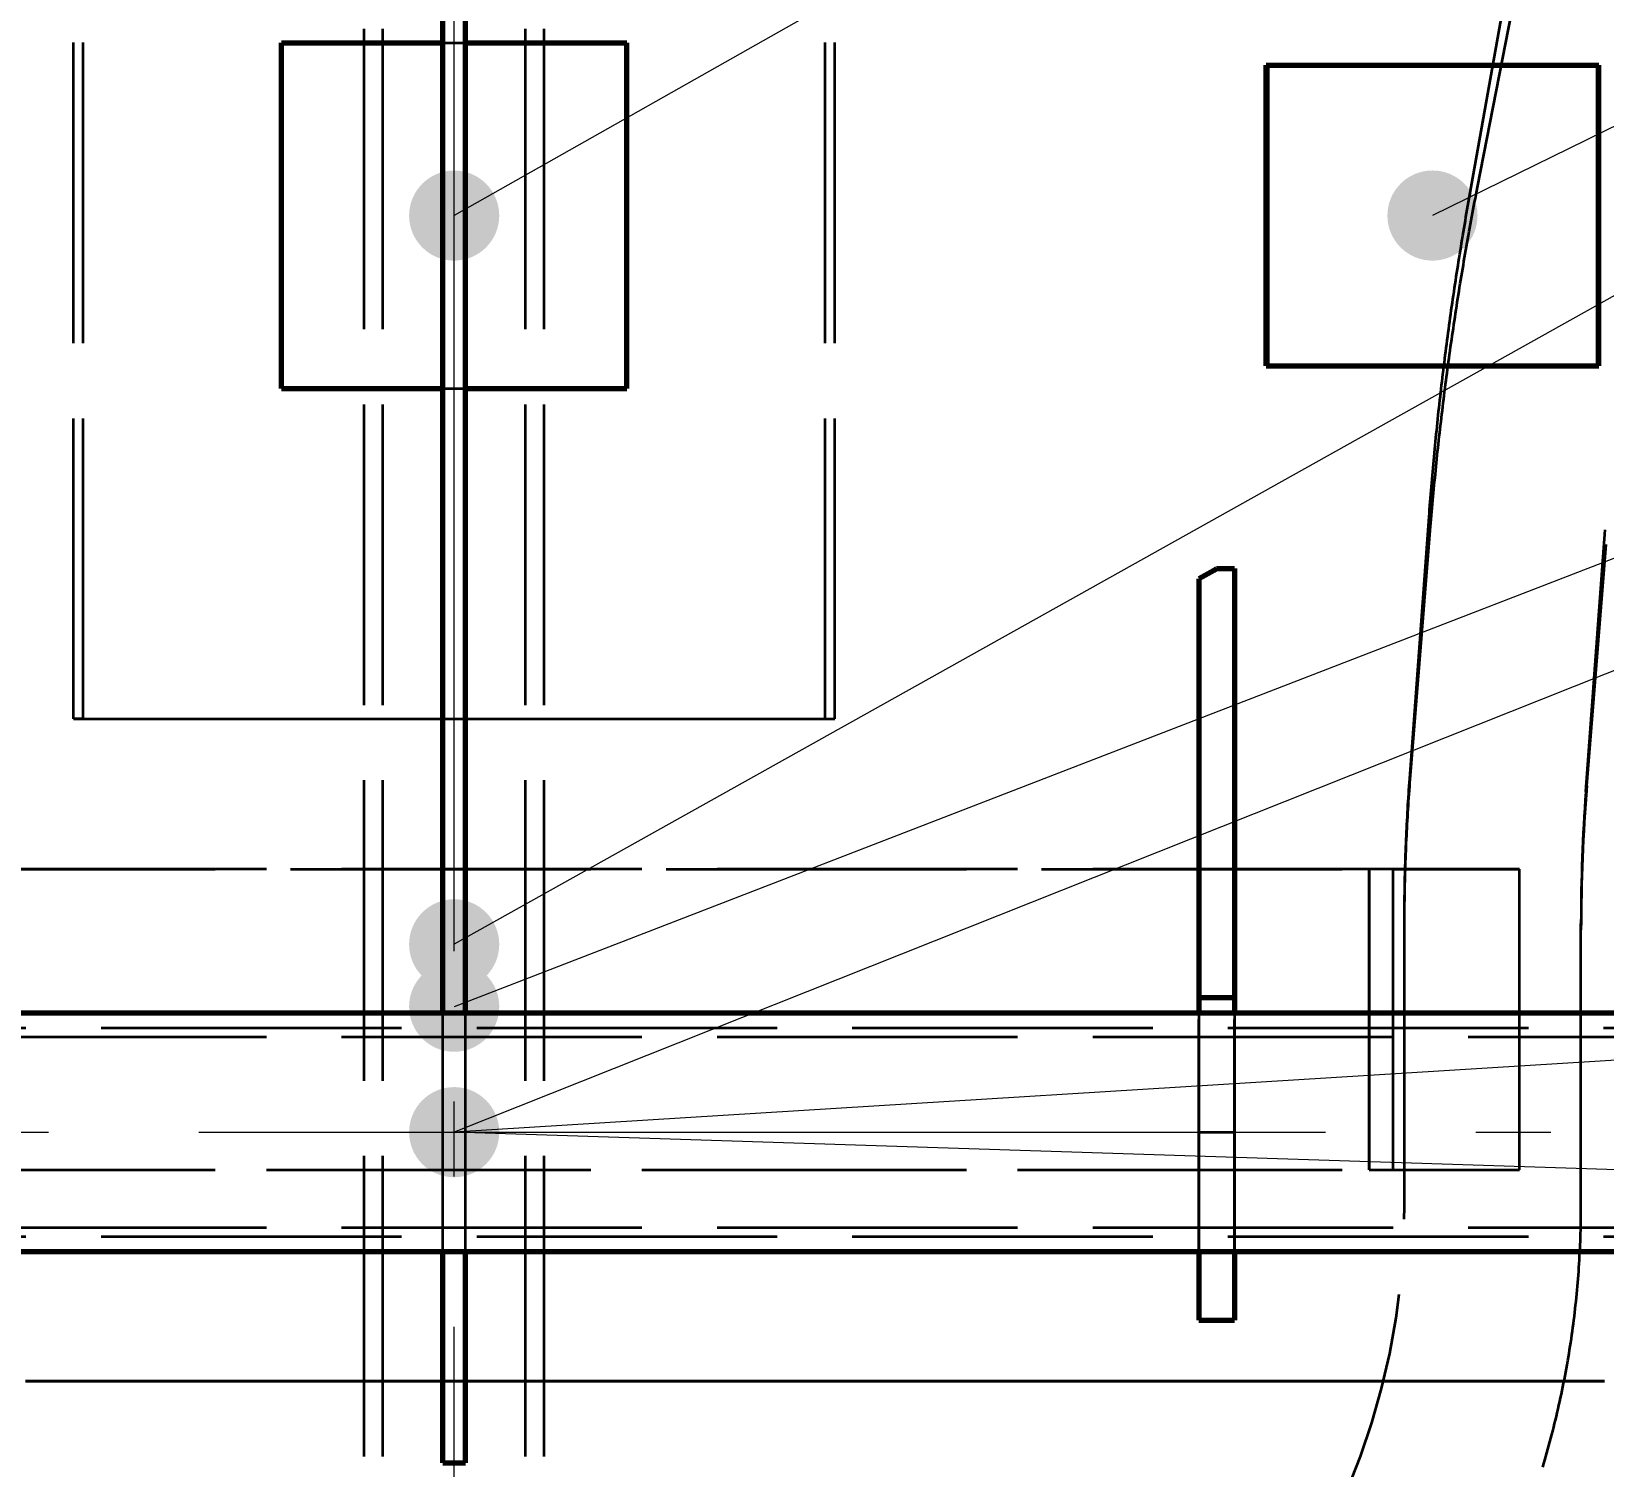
# Model space of a CAD drawing. Header units: millimetres. Extents: x 0 to 2382, y 0 to 420.
# Drawn here: x 153.87 to 174.8, y 229.55 to 248.65 of the extents above; entities that cross this region are included whole.
import ezdxf

# ---------------------------------------------------------------- set-up
doc = ezdxf.new("R2010")
doc.units = ezdxf.units.MM
doc.linetypes.add('IRAM-E-TRAZOS', pattern=[5, 4, -1])
doc.linetypes.add('IRAM-F-TRAZO-PUNTO', pattern=[20, 15, -2, 1, -2])
for name, color, linetype, lineweight in [('01-VISIBLE', 7, 'CONTINUOUS', 70), ('02-OCULTA', 4, 'IRAM-E-TRAZOS', 35), ('03-EJE', 1, 'IRAM-F-TRAZO-PUNTO', 18), ('04-COTA', 3, 'CONTINUOUS', 18), ('08-FINA', 5, 'CONTINUOUS', 18)]:
    doc.layers.add(name, color=color, linetype=linetype, lineweight=lineweight)
doc.styles.add('ISO3098', font='isocpeur.ttf')
doc.dimstyles.new('FLAMA-IRAM', dxfattribs={"dimtxt": 3.5, "dimasz": 3.5, "dimexe": 2, "dimexo": 1.5, "dimgap": 1, "dimtad": 1, "dimdec": 1, "dimtxsty": 'ISO3098', "dimblk": 'IRAM_FLECHA', "dimblk1": 'IRAM_FLECHA', "dimblk2": 'IRAM_FLECHA', "dimcen": 2.5, "dimclrd": 256, "dimclre": 256, "dimclrt": 256, "dimazin": 3, "dimtfac": 1, "dimtmove": 0, "dimatfit": 3, "dimlwd": 18, "dimlwe": 18})

# ---------------------------------------------------------------- blocks, each defined once
blk = doc.blocks.new('IRAM_FLECHA')
blk.add_solid([(0, 0), (-1, 0.125), (-1, -0.125)])

msp = doc.modelspace()

# ---------------------------------------------------------------- hatches: boundary and pattern name
at = {"layer": '08-FINA'}
h = msp.add_hatch(color=7, dxfattribs=at)
h.dxf.hatch_style = 1
edge = h.paths.add_edge_path()
edge.add_arc((159.5, 246.199), 0.6, 0, 360)
h = msp.add_hatch(color=7, dxfattribs=at)
h.dxf.hatch_style = 1
edge = h.paths.add_edge_path()
edge.add_arc((172.523, 246.199), 0.6, 0, 360)
h = msp.add_hatch(color=7, dxfattribs=at)
h.dxf.hatch_style = 1
edge = h.paths.add_edge_path()
edge.add_arc((159.5, 236.5), 0.6, 0, 360)
h = msp.add_hatch(color=7, dxfattribs=at)
h.dxf.hatch_style = 1
edge = h.paths.add_edge_path()
edge.add_arc((159.5, 235.67), 0.6, 0, 360)
h = msp.add_hatch(color=7, dxfattribs=at)
h.dxf.hatch_style = 1
edge = h.paths.add_edge_path()
edge.add_arc((159.5, 234), 0.6, 0, 360)
h = msp.add_hatch(color=7, dxfattribs=at)
h.dxf.hatch_style = 1
edge = h.paths.add_edge_path()
edge.add_arc((159.5, 234), 0.6, 0, 360)
h = msp.add_hatch(color=7, dxfattribs=at)
h.dxf.hatch_style = 1
edge = h.paths.add_edge_path()
edge.add_arc((159.5, 234), 0.6, 0, 360)

# ---------------------------------------------------------------- linework, layer by layer
at = {"layer": '01-VISIBLE'}
for p, q in [((159.35, 235.587), (159.35, 297.4)), ((159.65, 235.587), (159.65, 297.4)), ((157.202, 243.899), (157.202, 248.499)), ((161.798, 243.899), (161.798, 248.499)), ((170.307, 248.199), (170.324, 248.199)), ((170.307, 244.199), (170.307, 248.199)), ((170.324, 244.199), (170.324, 248.199)), ((174.739, 244.199), (174.739, 248.199)), ((170.307, 244.199), (170.324, 244.199)), ((169.413, 241.364), (169.413, 235.794)), ((169.65, 241.5), (169.888, 241.5)), ((169.888, 241.5), (169.888, 235.794)), ((169.413, 235.794), (169.413, 235.587)), ((169.413, 235.794), (169.888, 235.794)), ((169.888, 235.794), (169.888, 235.587)), ((139.8, 235.587), (179.2, 235.587)), ((139.8, 232.412), (179.2, 232.412)), ((159.35, 229.6), (159.35, 232.412)), ((159.65, 229.6), (159.65, 232.412)), ((169.413, 232.412), (169.413, 231.5)), ((169.888, 232.412), (169.888, 231.5)), ((169.413, 231.5), (169.888, 231.5)), ((159.35, 229.6), (159.65, 229.6))]:
    msp.add_line(p, q, dxfattribs=at)
for points in [[(157.202, 248.499), (157.253, 248.499), (157.304, 248.499), (157.355, 248.499), (157.406, 248.499), (157.458, 248.499), (157.509, 248.499), (157.56, 248.499), (157.611, 248.499), (157.662, 248.499), (157.713, 248.499), (157.764, 248.499), (157.816, 248.499), (157.867, 248.499), (157.918, 248.499), (157.969, 248.499), (158.02, 248.499), (158.071, 248.499), (158.122, 248.499), (158.174, 248.499), (158.225, 248.499), (158.276, 248.499), (158.327, 248.499), (158.378, 248.499), (158.429, 248.499), (158.48, 248.499), (158.532, 248.499), (158.583, 248.499), (158.634, 248.499), (158.685, 248.499), (158.736, 248.499), (158.787, 248.499), (158.839, 248.499), (158.89, 248.499), (158.941, 248.499), (158.992, 248.499), (159.043, 248.499), (159.094, 248.499), (159.145, 248.499), (159.197, 248.499), (159.248, 248.499), (159.299, 248.499), (159.35, 248.499)], [(159.65, 248.499), (159.701, 248.499), (159.752, 248.499), (159.803, 248.499), (159.855, 248.499), (159.906, 248.499), (159.957, 248.499), (160.008, 248.499), (160.059, 248.499), (160.11, 248.499), (160.161, 248.499), (160.213, 248.499), (160.264, 248.499), (160.315, 248.499), (160.366, 248.499), (160.417, 248.499), (160.468, 248.499), (160.52, 248.499), (160.571, 248.499), (160.622, 248.499), (160.673, 248.499), (160.724, 248.499), (160.775, 248.499), (160.826, 248.499), (160.878, 248.499), (160.929, 248.499), (160.98, 248.499), (161.031, 248.499), (161.082, 248.499), (161.133, 248.499), (161.184, 248.499), (161.236, 248.499), (161.287, 248.499), (161.338, 248.499), (161.389, 248.499), (161.44, 248.499), (161.491, 248.499), (161.542, 248.499), (161.594, 248.499), (161.645, 248.499), (161.696, 248.499), (161.747, 248.499), (161.798, 248.499)], [(170.324, 248.199), (170.374, 248.199), (170.424, 248.199), (170.474, 248.199), (170.525, 248.199), (170.575, 248.199), (170.625, 248.199), (170.675, 248.199), (170.725, 248.199), (170.775, 248.199), (170.826, 248.199), (170.876, 248.199), (170.926, 248.199), (170.976, 248.199), (171.026, 248.199), (171.076, 248.199), (171.127, 248.199), (171.177, 248.199), (171.227, 248.199), (171.277, 248.199), (171.327, 248.199), (171.377, 248.199), (171.428, 248.199), (171.478, 248.199), (171.528, 248.199), (171.578, 248.199), (171.628, 248.199), (171.678, 248.199), (171.729, 248.199), (171.779, 248.199), (171.829, 248.199), (171.879, 248.199), (171.929, 248.199), (171.979, 248.199), (172.03, 248.199), (172.08, 248.199), (172.13, 248.199), (172.18, 248.199), (172.23, 248.199), (172.28, 248.199), (172.331, 248.199), (172.381, 248.199), (172.431, 248.199), (172.481, 248.199), (172.531, 248.199), (172.582, 248.199), (172.632, 248.199), (172.682, 248.199), (172.732, 248.199), (172.782, 248.199), (172.832, 248.199), (172.883, 248.199), (172.933, 248.199), (172.983, 248.199), (173.033, 248.199), (173.083, 248.199), (173.133, 248.199), (173.184, 248.199), (173.234, 248.199), (173.284, 248.199), (173.334, 248.199), (173.384, 248.199), (173.434, 248.199), (173.485, 248.199), (173.535, 248.199), (173.585, 248.199), (173.635, 248.199), (173.685, 248.199), (173.735, 248.199), (173.786, 248.199), (173.836, 248.199), (173.886, 248.199), (173.936, 248.199), (173.986, 248.199), (174.036, 248.199), (174.087, 248.199), (174.137, 248.199), (174.187, 248.199), (174.237, 248.199), (174.287, 248.199), (174.337, 248.199), (174.388, 248.199), (174.438, 248.199), (174.488, 248.199), (174.538, 248.199), (174.588, 248.199), (174.639, 248.199), (174.689, 248.199), (174.739, 248.199)], [(170.324, 244.199), (170.374, 244.199), (170.424, 244.199), (170.474, 244.199), (170.525, 244.199), (170.575, 244.199), (170.625, 244.199), (170.675, 244.199), (170.725, 244.199), (170.775, 244.199), (170.826, 244.199), (170.876, 244.199), (170.926, 244.199), (170.976, 244.199), (171.026, 244.199), (171.076, 244.199), (171.127, 244.199), (171.177, 244.199), (171.227, 244.199), (171.277, 244.199), (171.327, 244.199), (171.377, 244.199), (171.428, 244.199), (171.478, 244.199), (171.528, 244.199), (171.578, 244.199), (171.628, 244.199), (171.678, 244.199), (171.729, 244.199), (171.779, 244.199), (171.829, 244.199), (171.879, 244.199), (171.929, 244.199), (171.979, 244.199), (172.03, 244.199), (172.08, 244.199), (172.13, 244.199), (172.18, 244.199), (172.23, 244.199), (172.28, 244.199), (172.331, 244.199), (172.381, 244.199), (172.431, 244.199), (172.481, 244.199), (172.531, 244.199), (172.582, 244.199), (172.632, 244.199), (172.682, 244.199), (172.732, 244.199), (172.782, 244.199), (172.832, 244.199), (172.883, 244.199), (172.933, 244.199), (172.983, 244.199), (173.033, 244.199), (173.083, 244.199), (173.133, 244.199), (173.184, 244.199), (173.234, 244.199), (173.284, 244.199), (173.334, 244.199), (173.384, 244.199), (173.434, 244.199), (173.485, 244.199), (173.535, 244.199), (173.585, 244.199), (173.635, 244.199), (173.685, 244.199), (173.735, 244.199), (173.786, 244.199), (173.836, 244.199), (173.886, 244.199), (173.936, 244.199), (173.986, 244.199), (174.036, 244.199), (174.087, 244.199), (174.137, 244.199), (174.187, 244.199), (174.237, 244.199), (174.287, 244.199), (174.337, 244.199), (174.388, 244.199), (174.438, 244.199), (174.488, 244.199), (174.538, 244.199), (174.588, 244.199), (174.639, 244.199), (174.689, 244.199), (174.739, 244.199)], [(157.202, 243.899), (157.253, 243.899), (157.304, 243.899), (157.355, 243.899), (157.406, 243.899), (157.458, 243.899), (157.509, 243.899), (157.56, 243.899), (157.611, 243.899), (157.662, 243.899), (157.713, 243.899), (157.764, 243.899), (157.816, 243.899), (157.867, 243.899), (157.918, 243.899), (157.969, 243.899), (158.02, 243.899), (158.071, 243.899), (158.122, 243.899), (158.174, 243.899), (158.225, 243.899), (158.276, 243.899), (158.327, 243.899), (158.378, 243.899), (158.429, 243.899), (158.48, 243.899), (158.532, 243.899), (158.583, 243.899), (158.634, 243.899), (158.685, 243.899), (158.736, 243.899), (158.787, 243.899), (158.839, 243.899), (158.89, 243.899), (158.941, 243.899), (158.992, 243.899), (159.043, 243.899), (159.094, 243.899), (159.145, 243.899), (159.197, 243.899), (159.248, 243.899), (159.299, 243.899), (159.35, 243.899)], [(159.65, 243.899), (159.701, 243.899), (159.752, 243.899), (159.803, 243.899), (159.855, 243.899), (159.906, 243.899), (159.957, 243.899), (160.008, 243.899), (160.059, 243.899), (160.11, 243.899), (160.161, 243.899), (160.213, 243.899), (160.264, 243.899), (160.315, 243.899), (160.366, 243.899), (160.417, 243.899), (160.468, 243.899), (160.52, 243.899), (160.571, 243.899), (160.622, 243.899), (160.673, 243.899), (160.724, 243.899), (160.775, 243.899), (160.826, 243.899), (160.878, 243.899), (160.929, 243.899), (160.98, 243.899), (161.031, 243.899), (161.082, 243.899), (161.133, 243.899), (161.184, 243.899), (161.236, 243.899), (161.287, 243.899), (161.338, 243.899), (161.389, 243.899), (161.44, 243.899), (161.491, 243.899), (161.542, 243.899), (161.594, 243.899), (161.645, 243.899), (161.696, 243.899), (161.747, 243.899), (161.798, 243.899)], [(169.65, 241.5), (169.611, 241.477), (169.571, 241.454), (169.531, 241.432), (169.492, 241.409), (169.452, 241.387), (169.413, 241.364)]]:
    msp.add_lwpolyline(points, dxfattribs=at)
at = {"layer": '02-OCULTA'}
for p, q in [((158.3, 219.685), (158.3, 312.118)), ((158.55, 219.685), (158.55, 312.118)), ((160.45, 219.685), (160.45, 312.118)), ((160.7, 219.685), (160.7, 312.118)), ((159.35, 229.6), (159.35, 297.4)), ((159.65, 229.6), (159.65, 297.4)), ((154.434, 239.5), (154.434, 259.5)), ((154.56, 239.5), (154.56, 259.5)), ((164.44, 239.5), (164.44, 259.5)), ((164.566, 239.5), (164.566, 259.5)), ((173.004, 246.378), (174.581, 255.234)), ((173.122, 246.576), (174.779, 255.074)), ((157.205, 248.499), (157.202, 248.499)), ((157.205, 243.899), (157.205, 248.499)), ((161.795, 248.499), (161.798, 248.499)), ((161.795, 243.899), (161.795, 248.499)), ((174.715, 248.199), (174.739, 248.199)), ((174.715, 244.199), (174.715, 248.199)), ((174.715, 244.199), (174.739, 244.199)), ((157.205, 243.899), (157.202, 243.899)), ((161.795, 243.899), (161.798, 243.899)), ((172.221, 238.705), (172.478, 242.188)), ((172.235, 238.8), (172.494, 242.009)), ((174.565, 238.532), (174.821, 242.015)), ((174.577, 238.61), (174.837, 241.82)), ((169.413, 231.5), (169.413, 241.364)), ((169.888, 231.5), (169.888, 241.5)), ((154.56, 239.5), (154.434, 239.5)), ((164.44, 239.5), (164.566, 239.5)), ((172, 237.5), (147, 237.5)), ((147.32, 237.5), (171.68, 237.5)), ((173.68, 237.5), (171.68, 237.5)), ((171.68, 237.5), (171.68, 233.5)), ((171.68, 233.5), (171.68, 237.5)), ((172, 237.5), (173.68, 237.5)), ((172, 233.5), (172, 237.5)), ((172, 233.5), (172, 237.5)), ((173.68, 233.5), (173.68, 237.5)), ((173.68, 233.5), (173.68, 237.5)), ((172.15, 233), (172.15, 236.779)), ((174.5, 233), (174.5, 236.779)), ((172.15, 233), (172.15, 236.692)), ((174.5, 233), (174.5, 236.692)), ((159.35, 232.412), (159.35, 235.587)), ((159.65, 232.412), (159.65, 235.587)), ((169.413, 235.587), (169.413, 234)), ((169.888, 235.587), (169.888, 234)), ((133, 235.27), (186, 235.27)), ((139.8, 235.387), (179.2, 235.387)), ((169.413, 234), (169.413, 232.412)), ((169.413, 234), (169.888, 234)), ((169.888, 234), (169.888, 232.412)), ((147, 233.5), (172, 233.5)), ((147.32, 233.5), (171.68, 233.5)), ((171.68, 233.5), (173.68, 233.5)), ((172, 233.5), (173.68, 233.5)), ((133, 232.73), (186, 232.73)), ((139.8, 232.612), (179.2, 232.612)), ((159.35, 229.6), (159.65, 229.6))]:
    msp.add_line(p, q, dxfattribs=at)
for points in [[(157.205, 248.499), (157.256, 248.499), (157.306, 248.499), (157.357, 248.499), (157.407, 248.499), (157.457, 248.499), (157.508, 248.499), (157.558, 248.499), (157.609, 248.499), (157.659, 248.499), (157.71, 248.499), (157.76, 248.499), (157.811, 248.499), (157.861, 248.499), (157.911, 248.499), (157.962, 248.499), (158.012, 248.499), (158.063, 248.499), (158.113, 248.499), (158.164, 248.499), (158.214, 248.499), (158.264, 248.499), (158.315, 248.499), (158.365, 248.499), (158.416, 248.499), (158.466, 248.499), (158.517, 248.499), (158.567, 248.499), (158.617, 248.499), (158.668, 248.499), (158.718, 248.499), (158.769, 248.499), (158.819, 248.499), (158.87, 248.499), (158.92, 248.499), (158.97, 248.499), (159.021, 248.499), (159.071, 248.499), (159.122, 248.499), (159.172, 248.499), (159.223, 248.499), (159.273, 248.499), (159.323, 248.499), (159.374, 248.499), (159.424, 248.499), (159.475, 248.499), (159.525, 248.499), (159.576, 248.499), (159.626, 248.499), (159.677, 248.499), (159.727, 248.499), (159.777, 248.499), (159.828, 248.499), (159.878, 248.499), (159.929, 248.499), (159.979, 248.499), (160.03, 248.499), (160.08, 248.499), (160.13, 248.499), (160.181, 248.499), (160.231, 248.499), (160.282, 248.499), (160.332, 248.499), (160.383, 248.499), (160.433, 248.499), (160.483, 248.499), (160.534, 248.499), (160.584, 248.499), (160.635, 248.499), (160.685, 248.499), (160.736, 248.499), (160.786, 248.499), (160.836, 248.499), (160.887, 248.499), (160.937, 248.499), (160.988, 248.499), (161.038, 248.499), (161.089, 248.499), (161.139, 248.499), (161.189, 248.499), (161.24, 248.499), (161.29, 248.499), (161.341, 248.499), (161.391, 248.499), (161.442, 248.499), (161.492, 248.499), (161.543, 248.499), (161.593, 248.499), (161.643, 248.499), (161.694, 248.499), (161.744, 248.499), (161.795, 248.499)], [(159.35, 248.499), (159.4, 248.499), (159.45, 248.499), (159.5, 248.499), (159.55, 248.499), (159.6, 248.499), (159.65, 248.499)], [(170.307, 248.199), (170.357, 248.199), (170.407, 248.199), (170.457, 248.199), (170.508, 248.199), (170.558, 248.199), (170.608, 248.199), (170.658, 248.199), (170.708, 248.199), (170.758, 248.199), (170.808, 248.199), (170.858, 248.199), (170.908, 248.199), (170.958, 248.199), (171.009, 248.199), (171.059, 248.199), (171.109, 248.199), (171.159, 248.199), (171.209, 248.199), (171.259, 248.199), (171.309, 248.199), (171.359, 248.199), (171.409, 248.199), (171.459, 248.199), (171.509, 248.199), (171.56, 248.199), (171.61, 248.199), (171.66, 248.199), (171.71, 248.199), (171.76, 248.199), (171.81, 248.199), (171.86, 248.199), (171.91, 248.199), (171.96, 248.199), (172.01, 248.199), (172.06, 248.199), (172.111, 248.199), (172.161, 248.199), (172.211, 248.199), (172.261, 248.199), (172.311, 248.199), (172.361, 248.199), (172.411, 248.199), (172.461, 248.199), (172.511, 248.199), (172.561, 248.199), (172.612, 248.199), (172.662, 248.199), (172.712, 248.199), (172.762, 248.199), (172.812, 248.199), (172.862, 248.199), (172.912, 248.199), (172.962, 248.199), (173.012, 248.199), (173.062, 248.199), (173.112, 248.199), (173.163, 248.199), (173.213, 248.199), (173.263, 248.199), (173.313, 248.199), (173.363, 248.199), (173.413, 248.199), (173.463, 248.199), (173.513, 248.199), (173.563, 248.199), (173.613, 248.199), (173.663, 248.199), (173.714, 248.199), (173.764, 248.199), (173.814, 248.199), (173.864, 248.199), (173.914, 248.199), (173.964, 248.199), (174.014, 248.199), (174.064, 248.199), (174.114, 248.199), (174.164, 248.199), (174.215, 248.199), (174.265, 248.199), (174.315, 248.199), (174.365, 248.199), (174.415, 248.199), (174.465, 248.199), (174.515, 248.199), (174.565, 248.199), (174.615, 248.199), (174.665, 248.199), (174.715, 248.199)], [(172.494, 242.009), (172.498, 242.059), (172.503, 242.109), (172.507, 242.159), (172.511, 242.209), (172.515, 242.259), (172.52, 242.309), (172.524, 242.359), (172.529, 242.409), (172.533, 242.459), (172.538, 242.509), (172.542, 242.559), (172.547, 242.609), (172.552, 242.659), (172.557, 242.708), (172.562, 242.758), (172.567, 242.808), (172.572, 242.858), (172.577, 242.908), (172.582, 242.958), (172.587, 243.008), (172.592, 243.058), (172.598, 243.107), (172.603, 243.157), (172.609, 243.207), (172.614, 243.257), (172.62, 243.307), (172.625, 243.356), (172.631, 243.406), (172.637, 243.456), (172.643, 243.506), (172.649, 243.556), (172.655, 243.605), (172.661, 243.655), (172.667, 243.705), (172.673, 243.755), (172.679, 243.804), (172.685, 243.854), (172.692, 243.904), (172.698, 243.954), (172.704, 244.003), (172.711, 244.053), (172.717, 244.103), (172.724, 244.152), (172.731, 244.202), (172.737, 244.252), (172.744, 244.301), (172.751, 244.351), (172.758, 244.401), (172.765, 244.45), (172.772, 244.5), (172.779, 244.55), (172.786, 244.599), (172.794, 244.649), (172.801, 244.698), (172.808, 244.748), (172.816, 244.798), (172.823, 244.847), (172.831, 244.897), (172.838, 244.946), (172.846, 244.996), (172.853, 245.045), (172.861, 245.095), (172.869, 245.144), (172.877, 245.194), (172.885, 245.243), (172.893, 245.293), (172.901, 245.342), (172.909, 245.392), (172.917, 245.441), (172.925, 245.491), (172.934, 245.54), (172.942, 245.59), (172.951, 245.639), (172.959, 245.688), (172.968, 245.738), (172.976, 245.787), (172.985, 245.837), (172.994, 245.886), (173.002, 245.935), (173.011, 245.985), (173.02, 246.034), (173.029, 246.083), (173.038, 246.133), (173.047, 246.182), (173.056, 246.231), (173.066, 246.281), (173.075, 246.33), (173.084, 246.379), (173.094, 246.428), (173.103, 246.477), (173.113, 246.527), (173.122, 246.576)], [(172.478, 242.188), (172.482, 242.238), (172.485, 242.288), (172.489, 242.339), (172.493, 242.389), (172.497, 242.439), (172.501, 242.489), (172.505, 242.539), (172.509, 242.589), (172.514, 242.639), (172.518, 242.69), (172.522, 242.74), (172.527, 242.79), (172.531, 242.84), (172.536, 242.89), (172.54, 242.94), (172.545, 242.99), (172.55, 243.04), (172.554, 243.09), (172.559, 243.14), (172.564, 243.19), (172.569, 243.24), (172.574, 243.29), (172.579, 243.34), (172.584, 243.39), (172.589, 243.44), (172.595, 243.491), (172.6, 243.541), (172.605, 243.591), (172.611, 243.641), (172.616, 243.691), (172.622, 243.74), (172.628, 243.79), (172.633, 243.84), (172.639, 243.89), (172.645, 243.94), (172.651, 243.99), (172.657, 244.04), (172.663, 244.09), (172.669, 244.14), (172.675, 244.19), (172.681, 244.24), (172.687, 244.29), (172.693, 244.34), (172.7, 244.39), (172.706, 244.44), (172.713, 244.489), (172.719, 244.539), (172.726, 244.589), (172.733, 244.639), (172.739, 244.689), (172.746, 244.739), (172.753, 244.788), (172.76, 244.838), (172.767, 244.888), (172.774, 244.938), (172.781, 244.988), (172.788, 245.037), (172.795, 245.087), (172.803, 245.137), (172.81, 245.187), (172.817, 245.236), (172.825, 245.286), (172.832, 245.336), (172.84, 245.386), (172.847, 245.435), (172.855, 245.485), (172.863, 245.535), (172.871, 245.584), (172.879, 245.634), (172.887, 245.684), (172.895, 245.733), (172.903, 245.783), (172.911, 245.833), (172.919, 245.882), (172.927, 245.932), (172.935, 245.982), (172.944, 246.031), (172.952, 246.081), (172.961, 246.13), (172.969, 246.18), (172.978, 246.229), (172.987, 246.279), (172.995, 246.328), (173.004, 246.378)], [(170.307, 244.199), (170.357, 244.199), (170.407, 244.199), (170.457, 244.199), (170.508, 244.199), (170.558, 244.199), (170.608, 244.199), (170.658, 244.199), (170.708, 244.199), (170.758, 244.199), (170.808, 244.199), (170.858, 244.199), (170.908, 244.199), (170.958, 244.199), (171.009, 244.199), (171.059, 244.199), (171.109, 244.199), (171.159, 244.199), (171.209, 244.199), (171.259, 244.199), (171.309, 244.199), (171.359, 244.199), (171.409, 244.199), (171.459, 244.199), (171.509, 244.199), (171.56, 244.199), (171.61, 244.199), (171.66, 244.199), (171.71, 244.199), (171.76, 244.199), (171.81, 244.199), (171.86, 244.199), (171.91, 244.199), (171.96, 244.199), (172.01, 244.199), (172.06, 244.199), (172.111, 244.199), (172.161, 244.199), (172.211, 244.199), (172.261, 244.199), (172.311, 244.199), (172.361, 244.199), (172.411, 244.199), (172.461, 244.199), (172.511, 244.199), (172.561, 244.199), (172.612, 244.199), (172.662, 244.199), (172.712, 244.199), (172.762, 244.199), (172.812, 244.199), (172.862, 244.199), (172.912, 244.199), (172.962, 244.199), (173.012, 244.199), (173.062, 244.199), (173.112, 244.199), (173.163, 244.199), (173.213, 244.199), (173.263, 244.199), (173.313, 244.199), (173.363, 244.199), (173.413, 244.199), (173.463, 244.199), (173.513, 244.199), (173.563, 244.199), (173.613, 244.199), (173.663, 244.199), (173.714, 244.199), (173.764, 244.199), (173.814, 244.199), (173.864, 244.199), (173.914, 244.199), (173.964, 244.199), (174.014, 244.199), (174.064, 244.199), (174.114, 244.199), (174.164, 244.199), (174.215, 244.199), (174.265, 244.199), (174.315, 244.199), (174.365, 244.199), (174.415, 244.199), (174.465, 244.199), (174.515, 244.199), (174.565, 244.199), (174.615, 244.199), (174.665, 244.199), (174.715, 244.199)], [(157.205, 243.899), (157.256, 243.899), (157.306, 243.899), (157.357, 243.899), (157.407, 243.899), (157.457, 243.899), (157.508, 243.899), (157.558, 243.899), (157.609, 243.899), (157.659, 243.899), (157.71, 243.899), (157.76, 243.899), (157.811, 243.899), (157.861, 243.899), (157.911, 243.899), (157.962, 243.899), (158.012, 243.899), (158.063, 243.899), (158.113, 243.899), (158.164, 243.899), (158.214, 243.899), (158.264, 243.899), (158.315, 243.899), (158.365, 243.899), (158.416, 243.899), (158.466, 243.899), (158.517, 243.899), (158.567, 243.899), (158.617, 243.899), (158.668, 243.899), (158.718, 243.899), (158.769, 243.899), (158.819, 243.899), (158.87, 243.899), (158.92, 243.899), (158.97, 243.899), (159.021, 243.899), (159.071, 243.899), (159.122, 243.899), (159.172, 243.899), (159.223, 243.899), (159.273, 243.899), (159.323, 243.899), (159.374, 243.899), (159.424, 243.899), (159.475, 243.899), (159.525, 243.899), (159.576, 243.899), (159.626, 243.899), (159.677, 243.899), (159.727, 243.899), (159.777, 243.899), (159.828, 243.899), (159.878, 243.899), (159.929, 243.899), (159.979, 243.899), (160.03, 243.899), (160.08, 243.899), (160.13, 243.899), (160.181, 243.899), (160.231, 243.899), (160.282, 243.899), (160.332, 243.899), (160.383, 243.899), (160.433, 243.899), (160.483, 243.899), (160.534, 243.899), (160.584, 243.899), (160.635, 243.899), (160.685, 243.899), (160.736, 243.899), (160.786, 243.899), (160.836, 243.899), (160.887, 243.899), (160.937, 243.899), (160.988, 243.899), (161.038, 243.899), (161.089, 243.899), (161.139, 243.899), (161.189, 243.899), (161.24, 243.899), (161.29, 243.899), (161.341, 243.899), (161.391, 243.899), (161.442, 243.899), (161.492, 243.899), (161.543, 243.899), (161.593, 243.899), (161.643, 243.899), (161.694, 243.899), (161.744, 243.899), (161.795, 243.899)], [(159.35, 243.899), (159.4, 243.899), (159.45, 243.899), (159.5, 243.899), (159.55, 243.899), (159.6, 243.899), (159.65, 243.899)], [(169.65, 241.5), (169.69, 241.5), (169.729, 241.5), (169.769, 241.5), (169.808, 241.5), (169.848, 241.5), (169.888, 241.5)], [(154.434, 239.5), (154.484, 239.5), (154.534, 239.5), (154.584, 239.5), (154.634, 239.5), (154.685, 239.5), (154.735, 239.5), (154.785, 239.5), (154.835, 239.5), (154.885, 239.5), (154.935, 239.5), (154.986, 239.5), (155.036, 239.5), (155.086, 239.5), (155.136, 239.5), (155.186, 239.5), (155.236, 239.5), (155.287, 239.5), (155.337, 239.5), (155.387, 239.5), (155.437, 239.5), (155.487, 239.5), (155.537, 239.5), (155.588, 239.5), (155.638, 239.5), (155.688, 239.5), (155.738, 239.5), (155.788, 239.5), (155.838, 239.5), (155.888, 239.5), (155.939, 239.5), (155.989, 239.5), (156.039, 239.5), (156.089, 239.5), (156.139, 239.5), (156.189, 239.5), (156.24, 239.5), (156.29, 239.5), (156.34, 239.5), (156.39, 239.5), (156.44, 239.5), (156.49, 239.5), (156.541, 239.5), (156.591, 239.5), (156.641, 239.5), (156.691, 239.5), (156.741, 239.5), (156.791, 239.5), (156.842, 239.5), (156.892, 239.5), (156.942, 239.5), (156.992, 239.5), (157.042, 239.5), (157.092, 239.5), (157.142, 239.5), (157.193, 239.5), (157.243, 239.5), (157.293, 239.5), (157.343, 239.5), (157.393, 239.5), (157.443, 239.5), (157.494, 239.5), (157.544, 239.5), (157.594, 239.5), (157.644, 239.5), (157.694, 239.5), (157.744, 239.5), (157.795, 239.5), (157.845, 239.5), (157.895, 239.5), (157.945, 239.5), (157.995, 239.5), (158.045, 239.5), (158.096, 239.5), (158.146, 239.5), (158.196, 239.5), (158.246, 239.5), (158.296, 239.5), (158.346, 239.5), (158.396, 239.5), (158.447, 239.5), (158.497, 239.5), (158.547, 239.5), (158.597, 239.5), (158.647, 239.5), (158.697, 239.5), (158.748, 239.5), (158.798, 239.5), (158.848, 239.5), (158.898, 239.5), (158.948, 239.5), (158.998, 239.5), (159.049, 239.5), (159.099, 239.5), (159.149, 239.5), (159.199, 239.5), (159.249, 239.5), (159.299, 239.5), (159.35, 239.5), (159.4, 239.5), (159.45, 239.5), (159.5, 239.5), (159.55, 239.5), (159.6, 239.5), (159.65, 239.5), (159.701, 239.5), (159.751, 239.5), (159.801, 239.5), (159.851, 239.5), (159.901, 239.5), (159.951, 239.5), (160.002, 239.5), (160.052, 239.5), (160.102, 239.5), (160.152, 239.5), (160.202, 239.5), (160.252, 239.5), (160.303, 239.5), (160.353, 239.5), (160.403, 239.5), (160.453, 239.5), (160.503, 239.5), (160.553, 239.5), (160.604, 239.5), (160.654, 239.5), (160.704, 239.5), (160.754, 239.5), (160.804, 239.5), (160.854, 239.5), (160.904, 239.5), (160.955, 239.5), (161.005, 239.5), (161.055, 239.5), (161.105, 239.5), (161.155, 239.5), (161.205, 239.5), (161.256, 239.5), (161.306, 239.5), (161.356, 239.5), (161.406, 239.5), (161.456, 239.5), (161.506, 239.5), (161.557, 239.5), (161.607, 239.5), (161.657, 239.5), (161.707, 239.5), (161.757, 239.5), (161.807, 239.5), (161.858, 239.5), (161.908, 239.5), (161.958, 239.5), (162.008, 239.5), (162.058, 239.5), (162.108, 239.5), (162.158, 239.5), (162.209, 239.5), (162.259, 239.5), (162.309, 239.5), (162.359, 239.5), (162.409, 239.5), (162.459, 239.5), (162.51, 239.5), (162.56, 239.5), (162.61, 239.5), (162.66, 239.5), (162.71, 239.5), (162.76, 239.5), (162.811, 239.5), (162.861, 239.5), (162.911, 239.5), (162.961, 239.5), (163.011, 239.5), (163.061, 239.5), (163.112, 239.5), (163.162, 239.5), (163.212, 239.5), (163.262, 239.5), (163.312, 239.5), (163.362, 239.5), (163.412, 239.5), (163.463, 239.5), (163.513, 239.5), (163.563, 239.5), (163.613, 239.5), (163.663, 239.5), (163.713, 239.5), (163.764, 239.5), (163.814, 239.5), (163.864, 239.5), (163.914, 239.5), (163.964, 239.5), (164.014, 239.5), (164.065, 239.5), (164.115, 239.5), (164.165, 239.5), (164.215, 239.5), (164.265, 239.5), (164.315, 239.5), (164.366, 239.5), (164.416, 239.5), (164.466, 239.5), (164.516, 239.5), (164.566, 239.5)], [(154.56, 239.5), (154.61, 239.5), (154.661, 239.5), (154.711, 239.5), (154.761, 239.5), (154.811, 239.5), (154.861, 239.5), (154.911, 239.5), (154.962, 239.5), (155.012, 239.5), (155.062, 239.5), (155.112, 239.5), (155.162, 239.5), (155.212, 239.5), (155.262, 239.5), (155.313, 239.5), (155.363, 239.5), (155.413, 239.5), (155.463, 239.5), (155.513, 239.5), (155.563, 239.5), (155.613, 239.5), (155.664, 239.5), (155.714, 239.5), (155.764, 239.5), (155.814, 239.5), (155.864, 239.5), (155.914, 239.5), (155.964, 239.5), (156.015, 239.5), (156.065, 239.5), (156.115, 239.5), (156.165, 239.5), (156.215, 239.5), (156.265, 239.5), (156.316, 239.5), (156.366, 239.5), (156.416, 239.5), (156.466, 239.5), (156.516, 239.5), (156.566, 239.5), (156.616, 239.5), (156.667, 239.5), (156.717, 239.5), (156.767, 239.5), (156.817, 239.5), (156.867, 239.5), (156.917, 239.5), (156.967, 239.5), (157.018, 239.5), (157.068, 239.5), (157.118, 239.5), (157.168, 239.5), (157.218, 239.5), (157.268, 239.5), (157.319, 239.5), (157.369, 239.5), (157.419, 239.5), (157.469, 239.5), (157.519, 239.5), (157.569, 239.5), (157.619, 239.5), (157.67, 239.5), (157.72, 239.5), (157.77, 239.5), (157.82, 239.5), (157.87, 239.5), (157.92, 239.5), (157.97, 239.5), (158.021, 239.5), (158.071, 239.5), (158.121, 239.5), (158.171, 239.5), (158.221, 239.5), (158.271, 239.5), (158.321, 239.5), (158.372, 239.5), (158.422, 239.5), (158.472, 239.5), (158.522, 239.5), (158.572, 239.5), (158.622, 239.5), (158.673, 239.5), (158.723, 239.5), (158.773, 239.5), (158.823, 239.5), (158.873, 239.5), (158.923, 239.5), (158.973, 239.5), (159.024, 239.5), (159.074, 239.5), (159.124, 239.5), (159.174, 239.5), (159.224, 239.5), (159.274, 239.5), (159.324, 239.5), (159.375, 239.5), (159.425, 239.5), (159.475, 239.5), (159.525, 239.5), (159.575, 239.5), (159.625, 239.5), (159.676, 239.5), (159.726, 239.5), (159.776, 239.5), (159.826, 239.5), (159.876, 239.5), (159.926, 239.5), (159.976, 239.5), (160.027, 239.5), (160.077, 239.5), (160.127, 239.5), (160.177, 239.5), (160.227, 239.5), (160.277, 239.5), (160.327, 239.5), (160.378, 239.5), (160.428, 239.5), (160.478, 239.5), (160.528, 239.5), (160.578, 239.5), (160.628, 239.5), (160.679, 239.5), (160.729, 239.5), (160.779, 239.5), (160.829, 239.5), (160.879, 239.5), (160.929, 239.5), (160.979, 239.5), (161.03, 239.5), (161.08, 239.5), (161.13, 239.5), (161.18, 239.5), (161.23, 239.5), (161.28, 239.5), (161.33, 239.5), (161.381, 239.5), (161.431, 239.5), (161.481, 239.5), (161.531, 239.5), (161.581, 239.5), (161.631, 239.5), (161.681, 239.5), (161.732, 239.5), (161.782, 239.5), (161.832, 239.5), (161.882, 239.5), (161.932, 239.5), (161.982, 239.5), (162.033, 239.5), (162.083, 239.5), (162.133, 239.5), (162.183, 239.5), (162.233, 239.5), (162.283, 239.5), (162.333, 239.5), (162.384, 239.5), (162.434, 239.5), (162.484, 239.5), (162.534, 239.5), (162.584, 239.5), (162.634, 239.5), (162.684, 239.5), (162.735, 239.5), (162.785, 239.5), (162.835, 239.5), (162.885, 239.5), (162.935, 239.5), (162.985, 239.5), (163.036, 239.5), (163.086, 239.5), (163.136, 239.5), (163.186, 239.5), (163.236, 239.5), (163.286, 239.5), (163.336, 239.5), (163.387, 239.5), (163.437, 239.5), (163.487, 239.5), (163.537, 239.5), (163.587, 239.5), (163.637, 239.5), (163.687, 239.5), (163.738, 239.5), (163.788, 239.5), (163.838, 239.5), (163.888, 239.5), (163.938, 239.5), (163.988, 239.5), (164.038, 239.5), (164.089, 239.5), (164.139, 239.5), (164.189, 239.5), (164.239, 239.5), (164.289, 239.5), (164.339, 239.5), (164.39, 239.5), (164.44, 239.5)], [(172.15, 236.692), (172.15, 236.742), (172.15, 236.792), (172.15, 236.843), (172.151, 236.893), (172.151, 236.943), (172.152, 236.993), (172.152, 237.043), (172.153, 237.094), (172.154, 237.144), (172.155, 237.194), (172.156, 237.244), (172.157, 237.295), (172.158, 237.345), (172.159, 237.395), (172.161, 237.445), (172.162, 237.495), (172.164, 237.546), (172.166, 237.596), (172.167, 237.646), (172.169, 237.696), (172.171, 237.747), (172.173, 237.797), (172.175, 237.847), (172.178, 237.897), (172.18, 237.947), (172.183, 237.997), (172.185, 238.048), (172.188, 238.098), (172.191, 238.148), (172.193, 238.198), (172.196, 238.248), (172.199, 238.298), (172.202, 238.349), (172.206, 238.399), (172.209, 238.449), (172.212, 238.499), (172.216, 238.549), (172.22, 238.599), (172.223, 238.649), (172.227, 238.699), (172.231, 238.749), (172.235, 238.8)], [(172.15, 236.779), (172.15, 236.83), (172.15, 236.881), (172.15, 236.931), (172.151, 236.982), (172.151, 237.033), (172.152, 237.084), (172.152, 237.134), (172.153, 237.185), (172.154, 237.236), (172.155, 237.286), (172.156, 237.337), (172.157, 237.388), (172.158, 237.438), (172.16, 237.489), (172.161, 237.54), (172.163, 237.591), (172.164, 237.641), (172.166, 237.692), (172.168, 237.743), (172.17, 237.793), (172.172, 237.844), (172.174, 237.895), (172.176, 237.945), (172.178, 237.996), (172.181, 238.047), (172.183, 238.097), (172.186, 238.148), (172.189, 238.199), (172.191, 238.249), (172.194, 238.3), (172.197, 238.35), (172.2, 238.401), (172.203, 238.452), (172.207, 238.502), (172.21, 238.553), (172.214, 238.604), (172.217, 238.654), (172.221, 238.705)], [(173.991, 229.541), (174.005, 229.589), (174.019, 229.637), (174.033, 229.685), (174.047, 229.733), (174.06, 229.781), (174.074, 229.83), (174.087, 229.878), (174.1, 229.926), (174.112, 229.975), (174.125, 230.023), (174.137, 230.072), (174.149, 230.121), (174.161, 230.169), (174.173, 230.218), (174.185, 230.267), (174.196, 230.316), (174.207, 230.365), (174.218, 230.414), (174.229, 230.463), (174.239, 230.512), (174.249, 230.561), (174.26, 230.61), (174.269, 230.659), (174.279, 230.708), (174.289, 230.757), (174.298, 230.807), (174.307, 230.856), (174.316, 230.905), (174.324, 230.955), (174.333, 231.004), (174.341, 231.054), (174.349, 231.103), (174.357, 231.153), (174.365, 231.202), (174.372, 231.252), (174.379, 231.301), (174.386, 231.351), (174.393, 231.401), (174.4, 231.45), (174.406, 231.5), (174.412, 231.55), (174.418, 231.6), (174.424, 231.649), (174.429, 231.699), (174.435, 231.749), (174.44, 231.799), (174.445, 231.849), (174.449, 231.899), (174.454, 231.949), (174.458, 231.999), (174.462, 232.048), (174.466, 232.098), (174.47, 232.148), (174.473, 232.198), (174.476, 232.249), (174.479, 232.299), (174.482, 232.349), (174.485, 232.399), (174.487, 232.449), (174.49, 232.499), (174.492, 232.549), (174.493, 232.599), (174.495, 232.649), (174.496, 232.699), (174.497, 232.749), (174.498, 232.799), (174.499, 232.85), (174.5, 232.9), (174.5, 232.95), (174.5, 233)], [(173.991, 229.541), (174.005, 229.589), (174.019, 229.637), (174.033, 229.685), (174.047, 229.733), (174.06, 229.781), (174.074, 229.83), (174.087, 229.878), (174.1, 229.926), (174.112, 229.975), (174.125, 230.023), (174.137, 230.072), (174.149, 230.121), (174.161, 230.169), (174.173, 230.218), (174.185, 230.267), (174.196, 230.316), (174.207, 230.365), (174.218, 230.414), (174.229, 230.463), (174.239, 230.512), (174.249, 230.561), (174.26, 230.61), (174.269, 230.659), (174.279, 230.708), (174.289, 230.757), (174.298, 230.807), (174.307, 230.856), (174.316, 230.905), (174.324, 230.955), (174.333, 231.004), (174.341, 231.054), (174.349, 231.103), (174.357, 231.153), (174.365, 231.202), (174.372, 231.252), (174.379, 231.301), (174.386, 231.351), (174.393, 231.401), (174.4, 231.45), (174.406, 231.5), (174.412, 231.55), (174.418, 231.6), (174.424, 231.649), (174.429, 231.699), (174.435, 231.749), (174.44, 231.799), (174.445, 231.849), (174.449, 231.899), (174.454, 231.949), (174.458, 231.999), (174.462, 232.048), (174.466, 232.098), (174.47, 232.148), (174.473, 232.198), (174.476, 232.249), (174.479, 232.299), (174.482, 232.349), (174.485, 232.399), (174.487, 232.449), (174.49, 232.499), (174.492, 232.549), (174.493, 232.599), (174.495, 232.649), (174.496, 232.699), (174.497, 232.749), (174.498, 232.799), (174.499, 232.85), (174.5, 232.9), (174.5, 232.95), (174.5, 233)], [(169.413, 231.5), (169.465, 231.5), (169.518, 231.5), (169.571, 231.5), (169.624, 231.5), (169.676, 231.5), (169.729, 231.5), (169.782, 231.5), (169.835, 231.5), (169.888, 231.5)], [(174.815, 230.687), (174.72, 230.687), (174.625, 230.687), (174.53, 230.687), (174.435, 230.687), (174.34, 230.687), (174.244, 230.687), (174.149, 230.687), (174.054, 230.687), (173.959, 230.687), (173.864, 230.687), (173.769, 230.687), (173.674, 230.687), (173.579, 230.687), (173.483, 230.687), (173.388, 230.687), (173.293, 230.687), (173.198, 230.687), (173.103, 230.687), (173.008, 230.687), (172.913, 230.687), (172.818, 230.687), (172.722, 230.687), (172.627, 230.687), (172.532, 230.687), (172.437, 230.687), (172.342, 230.687), (172.247, 230.687), (172.152, 230.687), (172.057, 230.687), (171.961, 230.687), (171.866, 230.687), (171.771, 230.687), (171.676, 230.687), (171.581, 230.687), (171.486, 230.687), (171.391, 230.687), (171.296, 230.687), (171.2, 230.687), (171.105, 230.687), (171.01, 230.687), (170.915, 230.687), (170.82, 230.687), (170.725, 230.687), (170.63, 230.687), (170.535, 230.687), (170.439, 230.687), (170.344, 230.687), (170.249, 230.687), (170.154, 230.687), (170.059, 230.687), (169.964, 230.687), (169.869, 230.687), (169.774, 230.687), (169.678, 230.687), (169.583, 230.687), (169.488, 230.687), (169.393, 230.687), (169.298, 230.687), (169.203, 230.687), (169.108, 230.687), (169.013, 230.687), (168.917, 230.687), (168.822, 230.687), (168.727, 230.687), (168.632, 230.687), (168.537, 230.687), (168.442, 230.687), (168.347, 230.687), (168.252, 230.687), (168.156, 230.687), (168.061, 230.687), (167.966, 230.687), (167.871, 230.687), (167.776, 230.687), (167.681, 230.687), (167.586, 230.687), (167.491, 230.687), (167.395, 230.687), (167.3, 230.687), (167.205, 230.687), (167.11, 230.687), (167.015, 230.687), (166.92, 230.687), (166.825, 230.687), (166.73, 230.687), (166.634, 230.687), (166.539, 230.687), (166.444, 230.687), (166.349, 230.687), (166.254, 230.687), (166.159, 230.687), (166.064, 230.687), (165.969, 230.687), (165.873, 230.687), (165.778, 230.687), (165.683, 230.687), (165.588, 230.687), (165.493, 230.687), (165.398, 230.687), (165.303, 230.687), (165.208, 230.687), (165.112, 230.687), (165.017, 230.687), (164.922, 230.687), (164.827, 230.687), (164.732, 230.687), (164.637, 230.687), (164.542, 230.687), (164.447, 230.687), (164.351, 230.687), (164.256, 230.687), (164.161, 230.687), (164.066, 230.687), (163.971, 230.687), (163.876, 230.687), (163.781, 230.687), (163.686, 230.687), (163.59, 230.687), (163.495, 230.687), (163.4, 230.687), (163.305, 230.687), (163.21, 230.687), (163.115, 230.687), (163.02, 230.687), (162.925, 230.687), (162.829, 230.687), (162.734, 230.687), (162.639, 230.687), (162.544, 230.687), (162.449, 230.687), (162.354, 230.687), (162.259, 230.687), (162.164, 230.687), (162.068, 230.687), (161.973, 230.687), (161.878, 230.687), (161.783, 230.687), (161.688, 230.687), (161.593, 230.687), (161.498, 230.687), (161.403, 230.687), (161.307, 230.687), (161.212, 230.687), (161.117, 230.687), (161.022, 230.687), (160.927, 230.687), (160.832, 230.687), (160.737, 230.687), (160.642, 230.687), (160.546, 230.687), (160.451, 230.687), (160.356, 230.687), (160.261, 230.687), (160.166, 230.687), (160.071, 230.687), (159.976, 230.687), (159.881, 230.687), (159.785, 230.687), (159.69, 230.687), (159.595, 230.687), (159.5, 230.687), (159.405, 230.687), (159.31, 230.687), (159.215, 230.687), (159.12, 230.687), (159.024, 230.687), (158.929, 230.687), (158.834, 230.687), (158.739, 230.687), (158.644, 230.687), (158.549, 230.687), (158.454, 230.687), (158.359, 230.687), (158.263, 230.687), (158.168, 230.687), (158.073, 230.687), (157.978, 230.687), (157.883, 230.687), (157.788, 230.687), (157.693, 230.687), (157.598, 230.687), (157.502, 230.687), (157.407, 230.687), (157.312, 230.687), (157.217, 230.687), (157.122, 230.687), (157.027, 230.687), (156.932, 230.687), (156.837, 230.687), (156.741, 230.687), (156.646, 230.687), (156.551, 230.687), (156.456, 230.687), (156.361, 230.687), (156.266, 230.687), (156.171, 230.687), (156.076, 230.687), (155.98, 230.687), (155.885, 230.687), (155.79, 230.687), (155.695, 230.687), (155.6, 230.687), (155.505, 230.687), (155.41, 230.687), (155.315, 230.687), (155.219, 230.687), (155.124, 230.687), (155.029, 230.687), (154.934, 230.687), (154.839, 230.687), (154.744, 230.687), (154.649, 230.687), (154.554, 230.687), (154.458, 230.687), (154.363, 230.687), (154.268, 230.687), (154.173, 230.687), (154.078, 230.687), (153.983, 230.687), (153.888, 230.687), (153.793, 230.687)], [(153.793, 230.687), (153.888, 230.687), (153.983, 230.687), (154.078, 230.687), (154.173, 230.687), (154.268, 230.687), (154.363, 230.687), (154.458, 230.687), (154.554, 230.687), (154.649, 230.687), (154.744, 230.687), (154.839, 230.687), (154.934, 230.687), (155.029, 230.687), (155.124, 230.687), (155.219, 230.687), (155.315, 230.687), (155.41, 230.687), (155.505, 230.687), (155.6, 230.687), (155.695, 230.687), (155.79, 230.687), (155.885, 230.687), (155.98, 230.687), (156.076, 230.687), (156.171, 230.687), (156.266, 230.687), (156.361, 230.687), (156.456, 230.687), (156.551, 230.687), (156.646, 230.687), (156.741, 230.687), (156.837, 230.687), (156.932, 230.687), (157.027, 230.687), (157.122, 230.687), (157.217, 230.687), (157.312, 230.687), (157.407, 230.687), (157.502, 230.687), (157.598, 230.687), (157.693, 230.687), (157.788, 230.687), (157.883, 230.687), (157.978, 230.687), (158.073, 230.687), (158.168, 230.687), (158.263, 230.687), (158.359, 230.687), (158.454, 230.687), (158.549, 230.687), (158.644, 230.687), (158.739, 230.687), (158.834, 230.687), (158.929, 230.687), (159.024, 230.687), (159.12, 230.687), (159.215, 230.687), (159.31, 230.687), (159.405, 230.687), (159.5, 230.687), (159.595, 230.687), (159.69, 230.687), (159.785, 230.687), (159.881, 230.687), (159.976, 230.687), (160.071, 230.687), (160.166, 230.687), (160.261, 230.687), (160.356, 230.687), (160.451, 230.687), (160.546, 230.687), (160.642, 230.687), (160.737, 230.687), (160.832, 230.687), (160.927, 230.687), (161.022, 230.687), (161.117, 230.687), (161.212, 230.687), (161.307, 230.687), (161.403, 230.687), (161.498, 230.687), (161.593, 230.687), (161.688, 230.687), (161.783, 230.687), (161.878, 230.687), (161.973, 230.687), (162.068, 230.687), (162.164, 230.687), (162.259, 230.687), (162.354, 230.687), (162.449, 230.687), (162.544, 230.687), (162.639, 230.687), (162.734, 230.687), (162.829, 230.687), (162.925, 230.687), (163.02, 230.687), (163.115, 230.687), (163.21, 230.687), (163.305, 230.687), (163.4, 230.687), (163.495, 230.687), (163.59, 230.687), (163.686, 230.687), (163.781, 230.687), (163.876, 230.687), (163.971, 230.687), (164.066, 230.687), (164.161, 230.687), (164.256, 230.687), (164.351, 230.687), (164.447, 230.687), (164.542, 230.687), (164.637, 230.687), (164.732, 230.687), (164.827, 230.687), (164.922, 230.687), (165.017, 230.687), (165.112, 230.687), (165.208, 230.687), (165.303, 230.687), (165.398, 230.687), (165.493, 230.687), (165.588, 230.687), (165.683, 230.687), (165.778, 230.687), (165.873, 230.687), (165.969, 230.687), (166.064, 230.687), (166.159, 230.687), (166.254, 230.687), (166.349, 230.687), (166.444, 230.687), (166.539, 230.687), (166.634, 230.687), (166.73, 230.687), (166.825, 230.687), (166.92, 230.687), (167.015, 230.687), (167.11, 230.687), (167.205, 230.687), (167.3, 230.687), (167.395, 230.687), (167.491, 230.687), (167.586, 230.687), (167.681, 230.687), (167.776, 230.687), (167.871, 230.687), (167.966, 230.687), (168.061, 230.687), (168.156, 230.687), (168.252, 230.687), (168.347, 230.687), (168.442, 230.687), (168.537, 230.687), (168.632, 230.687), (168.727, 230.687), (168.822, 230.687), (168.917, 230.687), (169.013, 230.687), (169.108, 230.687), (169.203, 230.687), (169.298, 230.687), (169.393, 230.687), (169.488, 230.687), (169.583, 230.687), (169.678, 230.687), (169.774, 230.687), (169.869, 230.687), (169.964, 230.687), (170.059, 230.687), (170.154, 230.687), (170.249, 230.687), (170.344, 230.687), (170.439, 230.687), (170.535, 230.687), (170.63, 230.687), (170.725, 230.687), (170.82, 230.687), (170.915, 230.687), (171.01, 230.687), (171.105, 230.687), (171.2, 230.687), (171.296, 230.687), (171.391, 230.687), (171.486, 230.687), (171.581, 230.687), (171.676, 230.687), (171.771, 230.687), (171.866, 230.687), (171.961, 230.687), (172.057, 230.687), (172.152, 230.687), (172.247, 230.687), (172.342, 230.687), (172.437, 230.687), (172.532, 230.687), (172.627, 230.687), (172.722, 230.687), (172.818, 230.687), (172.913, 230.687), (173.008, 230.687), (173.103, 230.687), (173.198, 230.687), (173.293, 230.687), (173.388, 230.687), (173.483, 230.687), (173.579, 230.687), (173.674, 230.687), (173.769, 230.687), (173.864, 230.687), (173.959, 230.687), (174.054, 230.687), (174.149, 230.687), (174.244, 230.687), (174.34, 230.687), (174.435, 230.687), (174.53, 230.687), (174.625, 230.687), (174.72, 230.687), (174.815, 230.687)], [(174.804, 230.687), (174.711, 230.687), (174.618, 230.687), (174.526, 230.687), (174.433, 230.687), (174.34, 230.687), (174.247, 230.687), (174.155, 230.687), (174.062, 230.687), (173.969, 230.687), (173.876, 230.687), (173.784, 230.687), (173.691, 230.687), (173.598, 230.687), (173.505, 230.687), (173.413, 230.687), (173.32, 230.687), (173.227, 230.687), (173.134, 230.687), (173.042, 230.687), (172.949, 230.687), (172.856, 230.687), (172.763, 230.687), (172.671, 230.687), (172.578, 230.687), (172.485, 230.687), (172.392, 230.687), (172.3, 230.687), (172.207, 230.687), (172.114, 230.687), (172.021, 230.687), (171.929, 230.687), (171.836, 230.687), (171.743, 230.687), (171.65, 230.687), (171.558, 230.687), (171.465, 230.687), (171.372, 230.687), (171.279, 230.687), (171.187, 230.687), (171.094, 230.687), (171.001, 230.687), (170.908, 230.687), (170.816, 230.687), (170.723, 230.687), (170.63, 230.687), (170.537, 230.687), (170.445, 230.687), (170.352, 230.687), (170.259, 230.687), (170.166, 230.687), (170.074, 230.687), (169.981, 230.687), (169.888, 230.687), (169.795, 230.687), (169.703, 230.687), (169.61, 230.687), (169.517, 230.687), (169.424, 230.687), (169.332, 230.687), (169.239, 230.687), (169.146, 230.687), (169.053, 230.687), (168.961, 230.687), (168.868, 230.687), (168.775, 230.687), (168.682, 230.687), (168.59, 230.687), (168.497, 230.687), (168.404, 230.687), (168.311, 230.687), (168.219, 230.687), (168.126, 230.687), (168.033, 230.687), (167.94, 230.687), (167.848, 230.687), (167.755, 230.687), (167.662, 230.687), (167.569, 230.687), (167.477, 230.687), (167.384, 230.687), (167.291, 230.687), (167.198, 230.687), (167.106, 230.687), (167.013, 230.687), (166.92, 230.687), (166.827, 230.687), (166.735, 230.687), (166.642, 230.687), (166.549, 230.687), (166.456, 230.687), (166.364, 230.687), (166.271, 230.687), (166.178, 230.687), (166.085, 230.687), (165.993, 230.687), (165.9, 230.687), (165.807, 230.687), (165.714, 230.687), (165.622, 230.687), (165.529, 230.687), (165.436, 230.687), (165.343, 230.687), (165.251, 230.687), (165.158, 230.687), (165.065, 230.687), (164.972, 230.687), (164.88, 230.687), (164.787, 230.687), (164.694, 230.687), (164.601, 230.687), (164.509, 230.687), (164.416, 230.687), (164.323, 230.687), (164.23, 230.687), (164.138, 230.687), (164.045, 230.687), (163.952, 230.687), (163.859, 230.687), (163.767, 230.687), (163.674, 230.687), (163.581, 230.687), (163.488, 230.687), (163.396, 230.687), (163.303, 230.687), (163.21, 230.687), (163.117, 230.687), (163.025, 230.687), (162.932, 230.687), (162.839, 230.687), (162.746, 230.687), (162.654, 230.687), (162.561, 230.687), (162.468, 230.687), (162.375, 230.687), (162.283, 230.687), (162.19, 230.687), (162.097, 230.687), (162.004, 230.687), (161.912, 230.687), (161.819, 230.687), (161.726, 230.687), (161.633, 230.687), (161.541, 230.687), (161.448, 230.687), (161.355, 230.687), (161.262, 230.687), (161.17, 230.687), (161.077, 230.687), (160.984, 230.687), (160.891, 230.687), (160.799, 230.687), (160.706, 230.687), (160.613, 230.687), (160.52, 230.687), (160.428, 230.687), (160.335, 230.687), (160.242, 230.687), (160.149, 230.687), (160.057, 230.687), (159.964, 230.687), (159.871, 230.687), (159.778, 230.687), (159.686, 230.687), (159.593, 230.687), (159.5, 230.687), (159.407, 230.687), (159.315, 230.687), (159.222, 230.687), (159.129, 230.687), (159.036, 230.687), (158.944, 230.687), (158.851, 230.687), (158.758, 230.687), (158.665, 230.687), (158.573, 230.687), (158.48, 230.687), (158.387, 230.687), (158.294, 230.687), (158.202, 230.687), (158.109, 230.687), (158.016, 230.687), (157.923, 230.687), (157.831, 230.687), (157.738, 230.687), (157.645, 230.687), (157.552, 230.687), (157.46, 230.687), (157.367, 230.687), (157.274, 230.687), (157.181, 230.687), (157.089, 230.687), (156.996, 230.687), (156.903, 230.687), (156.81, 230.687), (156.718, 230.687), (156.625, 230.687), (156.532, 230.687), (156.439, 230.687), (156.347, 230.687), (156.254, 230.687), (156.161, 230.687), (156.068, 230.687), (155.976, 230.687), (155.883, 230.687), (155.79, 230.687), (155.697, 230.687), (155.605, 230.687), (155.512, 230.687), (155.419, 230.687), (155.326, 230.687), (155.234, 230.687), (155.141, 230.687), (155.048, 230.687), (154.955, 230.687), (154.863, 230.687), (154.77, 230.687), (154.677, 230.687), (154.584, 230.687), (154.492, 230.687), (154.399, 230.687), (154.306, 230.687), (154.213, 230.687), (154.121, 230.687), (154.028, 230.687), (153.935, 230.687), (153.842, 230.687)], [(153.842, 230.687), (153.935, 230.687), (154.028, 230.687), (154.121, 230.687), (154.213, 230.687), (154.306, 230.687), (154.399, 230.687), (154.492, 230.687), (154.584, 230.687), (154.677, 230.687), (154.77, 230.687), (154.863, 230.687), (154.955, 230.687), (155.048, 230.687), (155.141, 230.687), (155.234, 230.687), (155.326, 230.687), (155.419, 230.687), (155.512, 230.687), (155.605, 230.687), (155.697, 230.687), (155.79, 230.687), (155.883, 230.687), (155.976, 230.687), (156.068, 230.687), (156.161, 230.687), (156.254, 230.687), (156.347, 230.687), (156.439, 230.687), (156.532, 230.687), (156.625, 230.687), (156.718, 230.687), (156.81, 230.687), (156.903, 230.687), (156.996, 230.687), (157.089, 230.687), (157.181, 230.687), (157.274, 230.687), (157.367, 230.687), (157.46, 230.687), (157.552, 230.687), (157.645, 230.687), (157.738, 230.687), (157.831, 230.687), (157.923, 230.687), (158.016, 230.687), (158.109, 230.687), (158.202, 230.687), (158.294, 230.687), (158.387, 230.687), (158.48, 230.687), (158.573, 230.687), (158.665, 230.687), (158.758, 230.687), (158.851, 230.687), (158.944, 230.687), (159.036, 230.687), (159.129, 230.687), (159.222, 230.687), (159.315, 230.687), (159.407, 230.687), (159.5, 230.687), (159.593, 230.687), (159.686, 230.687), (159.778, 230.687), (159.871, 230.687), (159.964, 230.687), (160.057, 230.687), (160.149, 230.687), (160.242, 230.687), (160.335, 230.687), (160.428, 230.687), (160.52, 230.687), (160.613, 230.687), (160.706, 230.687), (160.799, 230.687), (160.891, 230.687), (160.984, 230.687), (161.077, 230.687), (161.17, 230.687), (161.262, 230.687), (161.355, 230.687), (161.448, 230.687), (161.541, 230.687), (161.633, 230.687), (161.726, 230.687), (161.819, 230.687), (161.912, 230.687), (162.004, 230.687), (162.097, 230.687), (162.19, 230.687), (162.283, 230.687), (162.375, 230.687), (162.468, 230.687), (162.561, 230.687), (162.654, 230.687), (162.746, 230.687), (162.839, 230.687), (162.932, 230.687), (163.025, 230.687), (163.117, 230.687), (163.21, 230.687), (163.303, 230.687), (163.396, 230.687), (163.488, 230.687), (163.581, 230.687), (163.674, 230.687), (163.767, 230.687), (163.859, 230.687), (163.952, 230.687), (164.045, 230.687), (164.138, 230.687), (164.23, 230.687), (164.323, 230.687), (164.416, 230.687), (164.509, 230.687), (164.601, 230.687), (164.694, 230.687), (164.787, 230.687), (164.88, 230.687), (164.972, 230.687), (165.065, 230.687), (165.158, 230.687), (165.251, 230.687), (165.343, 230.687), (165.436, 230.687), (165.529, 230.687), (165.622, 230.687), (165.714, 230.687), (165.807, 230.687), (165.9, 230.687), (165.993, 230.687), (166.085, 230.687), (166.178, 230.687), (166.271, 230.687), (166.364, 230.687), (166.456, 230.687), (166.549, 230.687), (166.642, 230.687), (166.735, 230.687), (166.827, 230.687), (166.92, 230.687), (167.013, 230.687), (167.106, 230.687), (167.198, 230.687), (167.291, 230.687), (167.384, 230.687), (167.477, 230.687), (167.569, 230.687), (167.662, 230.687), (167.755, 230.687), (167.848, 230.687), (167.94, 230.687), (168.033, 230.687), (168.126, 230.687), (168.219, 230.687), (168.311, 230.687), (168.404, 230.687), (168.497, 230.687), (168.59, 230.687), (168.682, 230.687), (168.775, 230.687), (168.868, 230.687), (168.961, 230.687), (169.053, 230.687), (169.146, 230.687), (169.239, 230.687), (169.332, 230.687), (169.424, 230.687), (169.517, 230.687), (169.61, 230.687), (169.703, 230.687), (169.795, 230.687), (169.888, 230.687), (169.981, 230.687), (170.074, 230.687), (170.166, 230.687), (170.259, 230.687), (170.352, 230.687), (170.445, 230.687), (170.537, 230.687), (170.63, 230.687), (170.723, 230.687), (170.816, 230.687), (170.908, 230.687), (171.001, 230.687), (171.094, 230.687), (171.187, 230.687), (171.279, 230.687), (171.372, 230.687), (171.465, 230.687), (171.558, 230.687), (171.65, 230.687), (171.743, 230.687), (171.836, 230.687), (171.929, 230.687), (172.021, 230.687), (172.114, 230.687), (172.207, 230.687), (172.3, 230.687), (172.392, 230.687), (172.485, 230.687), (172.578, 230.687), (172.671, 230.687), (172.763, 230.687), (172.856, 230.687), (172.949, 230.687), (173.042, 230.687), (173.134, 230.687), (173.227, 230.687), (173.32, 230.687), (173.413, 230.687), (173.505, 230.687), (173.598, 230.687), (173.691, 230.687), (173.784, 230.687), (173.876, 230.687), (173.969, 230.687), (174.062, 230.687), (174.155, 230.687), (174.247, 230.687), (174.34, 230.687), (174.433, 230.687), (174.526, 230.687), (174.618, 230.687), (174.711, 230.687), (174.804, 230.687)]]:
    msp.add_lwpolyline(points, dxfattribs=at)
for centre, radius, start, end in [((198.325, 236.692), 23.825, 175.3813, 180), ((198.325, 236.779), 23.825, 175.7814, 180), ((156.5, 233), 12, 180, -90), ((156.5, 233), 12, 180, -90), ((162.5, 233), 9.65, -90, 0), ((162.5, 233), 9.65, -90, 0)]:
    msp.add_arc(centre, radius, start, end, dxfattribs=at)
at = {"layer": '03-EJE'}
for p, q in [((159.5, 216.41), (159.5, 324.362)), ((136.1, 234), (182.9, 234))]:
    msp.add_line(p, q, dxfattribs=at)
at = {"layer": '08-FINA'}
for p, q in [((202.518, 270.531), (159.5, 246.199)), ((212.408, 265.74), (172.523, 246.199)), ((202.509, 260.548), (159.5, 236.5)), ((212.269, 256.058), (159.5, 235.67)), ((202.283, 251.021), (159.5, 234)), ((212.008, 237.253), (159.5, 234)), ((202.002, 232.629), (159.5, 234))]:
    msp.add_line(p, q, dxfattribs=at)

# ---------------------------------------------------------------- dimensions: what is measured, and where the dimension line sits
at = {"layer": '04-COTA'}
msp.add_linear_dim(base=(121, 216.5), p1=(140, 216.5), p2=(156.5, 313.738), angle=90, dimstyle='FLAMA-IRAM', override={"dimlfac": 10}, dxfattribs=at).render()

doc.saveas('drawing.dxf')
